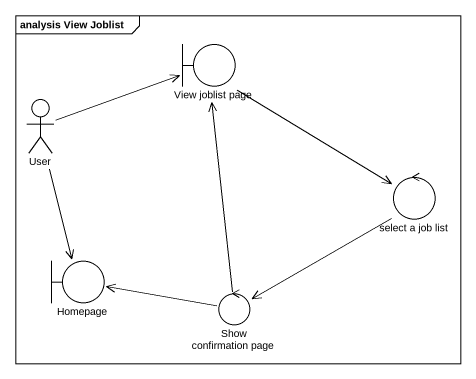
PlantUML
@startuml
mainframe analysis View Joblist
boundary "View joblist page" as View_joblist_page
actor User
control "select a job list" as select_a_job_list
boundary Homepage
control "Show confirmation page" as Show_confirmation_page
View_joblist_page --> select_a_job_list
User -right-> View_joblist_page
User --> Homepage
select_a_job_list --> Show_confirmation_page
Show_confirmation_page -up-> View_joblist_page
Show_confirmation_page -left-> Homepage
@enduml
